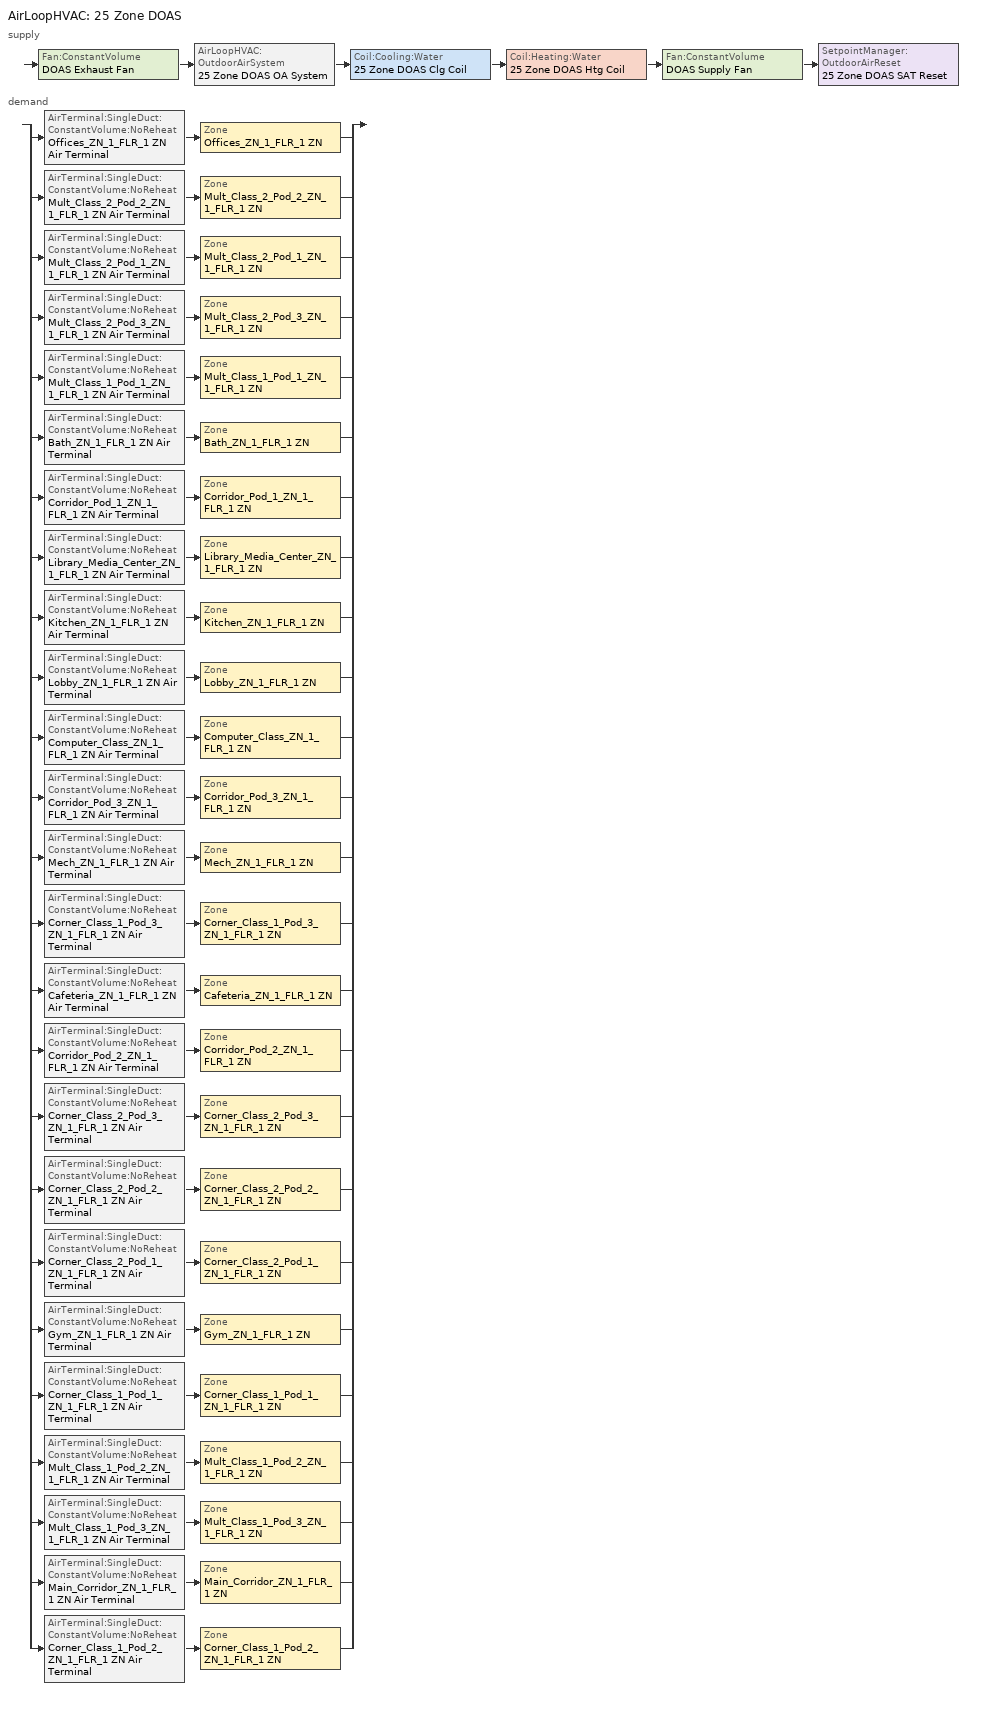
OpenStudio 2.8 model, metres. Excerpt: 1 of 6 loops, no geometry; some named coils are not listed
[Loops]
AirLoopHVAC '25 Zone DOAS'
 supply: Fan:ConstantVolume 'DOAS Exhaust Fan' > AirLoopHVAC:OutdoorAirSystem '25 Zone DOAS OA System' > Coil:Cooling:Water '25 Zone DOAS Clg Coil' > Coil:Heating:Water '25 Zone DOAS Htg Coil' > Fan:ConstantVolume 'DOAS Supply Fan' > SetpointManager:OutdoorAirReset '25 Zone DOAS SAT Reset'
 demand: split
  | AirTerminal:SingleDuct:ConstantVolume:NoReheat 'Offices_ZN_1_FLR_1 ZN Air Terminal' > Zone 'Offices_ZN_1_FLR_1 ZN'
  | AirTerminal:SingleDuct:ConstantVolume:NoReheat 'Mult_Class_2_Pod_2_ZN_1_FLR_1 ZN Air Terminal' > Zone 'Mult_Class_2_Pod_2_ZN_1_FLR_1 ZN'
  | AirTerminal:SingleDuct:ConstantVolume:NoReheat 'Mult_Class_2_Pod_1_ZN_1_FLR_1 ZN Air Terminal' > Zone 'Mult_Class_2_Pod_1_ZN_1_FLR_1 ZN'
  | AirTerminal:SingleDuct:ConstantVolume:NoReheat 'Mult_Class_2_Pod_3_ZN_1_FLR_1 ZN Air Terminal' > Zone 'Mult_Class_2_Pod_3_ZN_1_FLR_1 ZN'
  | AirTerminal:SingleDuct:ConstantVolume:NoReheat 'Mult_Class_1_Pod_1_ZN_1_FLR_1 ZN Air Terminal' > Zone 'Mult_Class_1_Pod_1_ZN_1_FLR_1 ZN'
  | AirTerminal:SingleDuct:ConstantVolume:NoReheat 'Bath_ZN_1_FLR_1 ZN Air Terminal' > Zone 'Bath_ZN_1_FLR_1 ZN'
  | AirTerminal:SingleDuct:ConstantVolume:NoReheat 'Corridor_Pod_1_ZN_1_FLR_1 ZN Air Terminal' > Zone 'Corridor_Pod_1_ZN_1_FLR_1 ZN'
  | AirTerminal:SingleDuct:ConstantVolume:NoReheat 'Library_Media_Center_ZN_1_FLR_1 ZN Air Terminal' > Zone 'Library_Media_Center_ZN_1_FLR_1 ZN'
  | AirTerminal:SingleDuct:ConstantVolume:NoReheat 'Kitchen_ZN_1_FLR_1 ZN Air Terminal' > Zone 'Kitchen_ZN_1_FLR_1 ZN'
  | AirTerminal:SingleDuct:ConstantVolume:NoReheat 'Lobby_ZN_1_FLR_1 ZN Air Terminal' > Zone 'Lobby_ZN_1_FLR_1 ZN'
  | AirTerminal:SingleDuct:ConstantVolume:NoReheat 'Computer_Class_ZN_1_FLR_1 ZN Air Terminal' > Zone 'Computer_Class_ZN_1_FLR_1 ZN'
  | AirTerminal:SingleDuct:ConstantVolume:NoReheat 'Corridor_Pod_3_ZN_1_FLR_1 ZN Air Terminal' > Zone 'Corridor_Pod_3_ZN_1_FLR_1 ZN'
  | AirTerminal:SingleDuct:ConstantVolume:NoReheat 'Mech_ZN_1_FLR_1 ZN Air Terminal' > Zone 'Mech_ZN_1_FLR_1 ZN'
  | AirTerminal:SingleDuct:ConstantVolume:NoReheat 'Corner_Class_1_Pod_3_ZN_1_FLR_1 ZN Air Terminal' > Zone 'Corner_Class_1_Pod_3_ZN_1_FLR_1 ZN'
  | AirTerminal:SingleDuct:ConstantVolume:NoReheat 'Cafeteria_ZN_1_FLR_1 ZN Air Terminal' > Zone 'Cafeteria_ZN_1_FLR_1 ZN'
  | AirTerminal:SingleDuct:ConstantVolume:NoReheat 'Corridor_Pod_2_ZN_1_FLR_1 ZN Air Terminal' > Zone 'Corridor_Pod_2_ZN_1_FLR_1 ZN'
  | AirTerminal:SingleDuct:ConstantVolume:NoReheat 'Corner_Class_2_Pod_3_ZN_1_FLR_1 ZN Air Terminal' > Zone 'Corner_Class_2_Pod_3_ZN_1_FLR_1 ZN'
  | AirTerminal:SingleDuct:ConstantVolume:NoReheat 'Corner_Class_2_Pod_2_ZN_1_FLR_1 ZN Air Terminal' > Zone 'Corner_Class_2_Pod_2_ZN_1_FLR_1 ZN'
  | AirTerminal:SingleDuct:ConstantVolume:NoReheat 'Corner_Class_2_Pod_1_ZN_1_FLR_1 ZN Air Terminal' > Zone 'Corner_Class_2_Pod_1_ZN_1_FLR_1 ZN'
  | AirTerminal:SingleDuct:ConstantVolume:NoReheat 'Gym_ZN_1_FLR_1 ZN Air Terminal' > Zone 'Gym_ZN_1_FLR_1 ZN'
  | AirTerminal:SingleDuct:ConstantVolume:NoReheat 'Corner_Class_1_Pod_1_ZN_1_FLR_1 ZN Air Terminal' > Zone 'Corner_Class_1_Pod_1_ZN_1_FLR_1 ZN'
  | AirTerminal:SingleDuct:ConstantVolume:NoReheat 'Mult_Class_1_Pod_2_ZN_1_FLR_1 ZN Air Terminal' > Zone 'Mult_Class_1_Pod_2_ZN_1_FLR_1 ZN'
  | AirTerminal:SingleDuct:ConstantVolume:NoReheat 'Mult_Class_1_Pod_3_ZN_1_FLR_1 ZN Air Terminal' > Zone 'Mult_Class_1_Pod_3_ZN_1_FLR_1 ZN'
  | AirTerminal:SingleDuct:ConstantVolume:NoReheat 'Main_Corridor_ZN_1_FLR_1 ZN Air Terminal' > Zone 'Main_Corridor_ZN_1_FLR_1 ZN'
  | AirTerminal:SingleDuct:ConstantVolume:NoReheat 'Corner_Class_1_Pod_2_ZN_1_FLR_1 ZN Air Terminal' > Zone 'Corner_Class_1_Pod_2_ZN_1_FLR_1 ZN'
[Sizing:Zone] Zone Cooling Design Supply Air Temperature Input Method=SupplyAirTemperature; Zone Cooling Design Supply Air Temperature {C}=12.7778; Zone Cooling Design Supply Air Temperature Difference {deltaC}=11.11; Zone Heating Design Supply Air Temperature Input Method=SupplyAirTemperature; Zone Heating Design Supply Air Temperature {C}=40; Zone Heating Design Supply Air Temperature Difference {deltaC}=11.11; Zone Cooling Design Supply Air Humidity Ratio {kg-H2O/kg-air}=0.0085; Zone Heating Design Supply Air Humidity Ratio {kg-H2O/kg-air}=0.008; Cooling Design Air Flow Method=DesignDay; Heating Design Air Flow Method=DesignDay; Account for Dedicated Outdoor Air System=Yes; Dedicated Outdoor Air System Control Strategy=NeutralSupplyAir; Dedicated Outdoor Air Low Setpoint Temperature for Design {C}=15.5556; Dedicated Outdoor Air High Setpoint Temperature for Design {C}=21.1111
Bath_ZN_1_FLR_1 ZN; Cafeteria_ZN_1_FLR_1 ZN; Computer_Class_ZN_1_FLR_1 ZN; Corner_Class_1_Pod_1_ZN_1_FLR_1 ZN; Corner_Class_1_Pod_2_ZN_1_FLR_1 ZN; Corner_Class_1_Pod_3_ZN_1_FLR_1 ZN; Corner_Class_2_Pod_1_ZN_1_FLR_1 ZN; Corner_Class_2_Pod_2_ZN_1_FLR_1 ZN; Corner_Class_2_Pod_3_ZN_1_FLR_1 ZN; Corridor_Pod_1_ZN_1_FLR_1 ZN; Corridor_Pod_2_ZN_1_FLR_1 ZN; Corridor_Pod_3_ZN_1_FLR_1 ZN; Gym_ZN_1_FLR_1 ZN; Kitchen_ZN_1_FLR_1 ZN; Library_Media_Center_ZN_1_FLR_1 ZN; Lobby_ZN_1_FLR_1 ZN; Main_Corridor_ZN_1_FLR_1 ZN; Mech_ZN_1_FLR_1 ZN; Mult_Class_1_Pod_1_ZN_1_FLR_1 ZN; Mult_Class_1_Pod_2_ZN_1_FLR_1 ZN; Mult_Class_1_Pod_3_ZN_1_FLR_1 ZN; Mult_Class_2_Pod_1_ZN_1_FLR_1 ZN; Mult_Class_2_Pod_2_ZN_1_FLR_1 ZN; Mult_Class_2_Pod_3_ZN_1_FLR_1 ZN; Offices_ZN_1_FLR_1 ZN
[Zone equipment]
Bath_ZN_1_FLR_1 ZN: Bath_ZN_1_FLR_1 ZN Exhaust Fan, Bath_ZN_1_FLR_1 ZN Air Terminal, Bath_ZN_1_FLR_1 ZN FCU
Cafeteria_ZN_1_FLR_1 ZN: Cafeteria_ZN_1_FLR_1 ZN Air Terminal, Cafeteria_ZN_1_FLR_1 ZN FCU
Computer_Class_ZN_1_FLR_1 ZN: Computer_Class_ZN_1_FLR_1 ZN Air Terminal, Computer_Class_ZN_1_FLR_1 ZN FCU
Corner_Class_1_Pod_1_ZN_1_FLR_1 ZN: Corner_Class_1_Pod_1_ZN_1_FLR_1 ZN Air Terminal, Corner_Class_1_Pod_1_ZN_1_FLR_1 ZN FCU
Corner_Class_1_Pod_2_ZN_1_FLR_1 ZN: Corner_Class_1_Pod_2_ZN_1_FLR_1 ZN Air Terminal, Corner_Class_1_Pod_2_ZN_1_FLR_1 ZN FCU
Corner_Class_1_Pod_3_ZN_1_FLR_1 ZN: Corner_Class_1_Pod_3_ZN_1_FLR_1 ZN Air Terminal, Corner_Class_1_Pod_3_ZN_1_FLR_1 ZN FCU
Corner_Class_2_Pod_1_ZN_1_FLR_1 ZN: Corner_Class_2_Pod_1_ZN_1_FLR_1 ZN Air Terminal, Corner_Class_2_Pod_1_ZN_1_FLR_1 ZN FCU
Corner_Class_2_Pod_2_ZN_1_FLR_1 ZN: Corner_Class_2_Pod_2_ZN_1_FLR_1 ZN Air Terminal, Corner_Class_2_Pod_2_ZN_1_FLR_1 ZN FCU
Corner_Class_2_Pod_3_ZN_1_FLR_1 ZN: Corner_Class_2_Pod_3_ZN_1_FLR_1 ZN Air Terminal, Corner_Class_2_Pod_3_ZN_1_FLR_1 ZN FCU
Corridor_Pod_1_ZN_1_FLR_1 ZN: Corridor_Pod_1_ZN_1_FLR_1 ZN Air Terminal, Corridor_Pod_1_ZN_1_FLR_1 ZN FCU
Corridor_Pod_2_ZN_1_FLR_1 ZN: Corridor_Pod_2_ZN_1_FLR_1 ZN Air Terminal, Corridor_Pod_2_ZN_1_FLR_1 ZN FCU
Corridor_Pod_3_ZN_1_FLR_1 ZN: Corridor_Pod_3_ZN_1_FLR_1 ZN Air Terminal, Corridor_Pod_3_ZN_1_FLR_1 ZN FCU
Gym_ZN_1_FLR_1 ZN: Gym_ZN_1_FLR_1 ZN Air Terminal, Gym_ZN_1_FLR_1 ZN FCU
Kitchen_ZN_1_FLR_1 ZN: Kitchen_ZN_1_FLR_1 ZN Exhaust Fan, Kitchen_ZN_1_FLR_1 ZN Air Terminal, Kitchen_ZN_1_FLR_1 ZN FCU
Library_Media_Center_ZN_1_FLR_1 ZN: Library_Media_Center_ZN_1_FLR_1 ZN Air Terminal, Library_Media_Center_ZN_1_FLR_1 ZN FCU
Lobby_ZN_1_FLR_1 ZN: Lobby_ZN_1_FLR_1 ZN Air Terminal, Lobby_ZN_1_FLR_1 ZN FCU
Main_Corridor_ZN_1_FLR_1 ZN: Main_Corridor_ZN_1_FLR_1 ZN Air Terminal, Main_Corridor_ZN_1_FLR_1 ZN FCU
Mech_ZN_1_FLR_1 ZN: Mech_ZN_1_FLR_1 ZN Air Terminal, Mech_ZN_1_FLR_1 ZN FCU
Mult_Class_1_Pod_1_ZN_1_FLR_1 ZN: Mult_Class_1_Pod_1_ZN_1_FLR_1 ZN Air Terminal, Mult_Class_1_Pod_1_ZN_1_FLR_1 ZN FCU
Mult_Class_1_Pod_2_ZN_1_FLR_1 ZN: Mult_Class_1_Pod_2_ZN_1_FLR_1 ZN Air Terminal, Mult_Class_1_Pod_2_ZN_1_FLR_1 ZN FCU
Mult_Class_1_Pod_3_ZN_1_FLR_1 ZN: Mult_Class_1_Pod_3_ZN_1_FLR_1 ZN Air Terminal, Mult_Class_1_Pod_3_ZN_1_FLR_1 ZN FCU
Mult_Class_2_Pod_1_ZN_1_FLR_1 ZN: Mult_Class_2_Pod_1_ZN_1_FLR_1 ZN Air Terminal, Mult_Class_2_Pod_1_ZN_1_FLR_1 ZN FCU
Mult_Class_2_Pod_2_ZN_1_FLR_1 ZN: Mult_Class_2_Pod_2_ZN_1_FLR_1 ZN Air Terminal, Mult_Class_2_Pod_2_ZN_1_FLR_1 ZN FCU
Mult_Class_2_Pod_3_ZN_1_FLR_1 ZN: Mult_Class_2_Pod_3_ZN_1_FLR_1 ZN Air Terminal, Mult_Class_2_Pod_3_ZN_1_FLR_1 ZN FCU
Offices_ZN_1_FLR_1 ZN: Offices_ZN_1_FLR_1 ZN Air Terminal, Offices_ZN_1_FLR_1 ZN FCU
[Fan:ZoneExhaust] Fan Total Efficiency=0.385; Pressure Rise {Pa}=124.544; System Availability Manager Coupling Mode=Decoupled
Name | Availability Schedule | Maximum Flow Rate {m3/s} | Flow Fraction Schedule | Balanced Exhaust Fraction Schedule
Kitchen_ZN_1_FLR_1 ZN Exhaust Fan | SchoolPrimary Kitchen_Exhaust_SCH | 2.12376 | SchoolSecondary Kitchen_Exhaust_SCH_DCV | SchoolSecondary Kitchen Exhaust Fan Balanced Exhaust Fraction Schedule
Bath_ZN_1_FLR_1 ZN Exhaust Fan | SchoolPrimary Hours_of_operation | 0.283168
[Refrigeration:Case] Availability Schedule=Always On Discrete; Zone=Kitchen_ZN_1_FLR_1 ZN; Rated Ambient Temperature {C}=23.8889; Rated Ambient Relative Humidity {percent}=55; Rated Total Cooling Capacity per Unit Length {W/m}=734; Case Length {m}=3.66; Latent Case Credit Curve Type=CaseTemperatureMethod; Standard Case Lighting Power per Unit Length {W/m}=33; Case Lighting Schedule=SchoolSecondary BLDG_LIGHT_SCH; Fraction of Lighting Energy to Case=1; Anti-Sweat Heater Control Type=None; Humidity at Zero Anti-Sweat Heater Energy {percent}=0; Case Height {m}=0; Defrost Energy Correction Curve Type=None; Refrigerated Case Restocking Schedule=SchoolSecondary Kitchen_ZN_1_FLR_1_Case:1_WALKINFREEZER_WalkInStockingSched
Name | Rated Latent Heat Ratio | Rated Runtime Fraction | Case Operating Temperature {C} | Latent Case Credit Curve | Standard Case Fan Power per Unit Length {W/m} | Operating Case Fan Power per Unit Length {W/m} | Fraction of Anti-Sweat Heater Energy to Case | Case Defrost Power per Unit Length {W/m} | Case Defrost Type | Case Defrost Schedule | Case Defrost Drip-Down Schedule | Under Case HVAC Return Air Fraction | Case Credit Fraction Schedule
Kitchen_ZN_1_FLR_1 ZN Walkin Freezer | 0.1 | 0.4 | -23 | Single Shelf Horizontal Latent Energy Multiplier_After2004 | 68.3 | 68.3 | 0 | 410 | Electric | Refrigeration Defrost Schedule | Refrigeration Defrost DripDown Schedule | 0 | Refrigeration Case Credit Schedule
Kitchen_ZN_1_FLR_1 ZN Display Case | 0.08 | 0.85 | 2 | Multi Shelf Vertical Latent Energy Multiplier | 55 | 55 | 0.2 | 0 | OffCycle | Refrigeration Defrost Schedule 1 |  | 0.05
[Refrigeration:Condenser:AirCooled] Rated Subcooling Temperature Difference {deltaC}=0; Condenser Fan Speed Control Type=VariableSpeed; Rated Fan Power {W}=750; Minimum Fan Air Flow Ratio=0.25
Name | Rated Effective Total Heat Rejection Rate Curve
Refrigeration Condenser Air Cooled 1 | Refrigeration Condenser Air Cooled HR Curve
Refrigeration Condenser Air Cooled 2 | Refrigeration Condenser Air Cooled HR Curve 1
[Refrigeration:System] Minimum Condensing Temperature {C}=21; Refrigeration System Working Fluid Type=R404a; Suction Temperature Control Type=ConstantSuctionTemperature; Suction Piping Zone=Kitchen_ZN_1_FLR_1 ZN
Name | Refrigeration Condenser
Refrigeration System 1 | Refrigeration Condenser Air Cooled 1
Refrigeration System 2 | Refrigeration Condenser Air Cooled 2
[AirLoopHVAC]
25 Zone DOAS: Availability Schedule=25 Zone DOAS Occ Sch; Design Supply Air Flow Rate {m3/s}=AutoSize
[Sizing:System]
25 Zone DOAS: Type of Load to Size On=VentilationRequirement; Design Outdoor Air Flow Rate {m3/s}=Autosize; Central Heating Maximum System Air Flow Ratio=1; Preheat Design Temperature {C}=7; Preheat Design Humidity Ratio {kg-H2O/kg-Air}=0.008; Precool Design Temperature {C}=12.8; Precool Design Humidity Ratio {kg-H2O/kg-Air}=0.008; Central Cooling Design Supply Air Temperature {C}=15.5556; Central Heating Design Supply Air Temperature {C}=21.1111; Sizing Option=Coincident; 100% Outdoor Air in Cooling=Yes; 100% Outdoor Air in Heating=Yes; Central Cooling Design Supply Air Humidity Ratio {kg-H2O/kg-Air}=0.0085; Central Heating Design Supply Air Humidity Ratio {kg-H2O/kg-Air}=0.008; Cooling Design Air Flow Method=DesignDay; Cooling Design Air Flow Rate {m3/s}=0; Heating Design Air Flow Method=DesignDay; Heating Design Air Flow Rate {m3/s}=0; System Outdoor Air Method=ZoneSum; Zone Maximum Outdoor Air Fraction=1; Cooling Supply Air Flow Rate Per Floor Area {m3/s-m2}=0.00996765; Cooling Fraction of Autosized Cooling Supply Air Flow Rate=1; Cooling Supply Air Flow Rate Per Unit Cooling Capacity {m3/s-W}=3.94755e-05; Heating Supply Air Flow Rate Per Floor Area {m3/s-m2}=0.00996765; Heating Fraction of Autosized Heating Supply Air Flow Rate=1; Heating Fraction of Autosized Cooling Supply Air Flow Rate=1; Heating Supply Air Flow Rate Per Unit Heating Capacity {m3/s-W}=3.15882e-05; Cooling Design Capacity Method=CoolingDesignCapacity; Cooling Design Capacity {W}=autosize; Cooling Design Capacity Per Floor Area {W/m2}=234.7; Fraction of Autosized Cooling Design Capacity=1; Heating Design Capacity Method=HeatingDesignCapacity; Heating Design Capacity {W}=autosize; Heating Design Capacity Per Floor Area {W/m2}=157; Fraction of Autosized Heating Design Capacity=1; Central Cooling Capacity Control Method=OnOff
[Fan:ConstantVolume] Availability Schedule=Always On Discrete; Maximum Flow Rate {m3/s}=AutoSize; Motor In Airstream Fraction=1
Name | Fan Total Efficiency | Pressure Rise {Pa} | Motor Efficiency
DOAS Supply Fan | 0.6045 | 747.267 | 0.93
DOAS Exhaust Fan | 0.6006 | 498.178 | 0.924
[Controller:OutdoorAir]
25 Zone DOAS Outdoor Air Controller: Minimum Outdoor Air Flow Rate {m3/s}=autosize; Maximum Outdoor Air Flow Rate {m3/s}=Autosize; Economizer Control Type=NoEconomizer; Economizer Control Action Type=ModulateFlow; Lockout Type=NoLockout; Minimum Limit Type=FixedMinimum; Minimum Outdoor Air Schedule=25 Zone DOAS Occ Sch; Minimum Fraction of Outdoor Air Schedule=Always On Discrete; Controller Mechanical Ventilation=25 Zone DOAS Mechanical Ventilation Controller; High Humidity Control=No; Heat Recovery Bypass Control Type=BypassWhenWithinEconomizerLimits
[Controller:MechanicalVentilation]
25 Zone DOAS Mechanical Ventilation Controller: Availability Schedule=Always On Discrete; System Outdoor Air Method=ZoneSum
[AirLoopHVAC:OutdoorAirSystem]
25 Zone DOAS OA System: Controller=25 Zone DOAS Outdoor Air Controller
[SetpointManager:OutdoorAirReset]
25 Zone DOAS SAT Reset: Control Variable=Temperature; Setpoint at Outdoor Low Temperature {C}=21.1111; Outdoor Low Temperature {C}=15.5556; Setpoint at Outdoor High Temperature {C}=15.5556; Outdoor High Temperature {C}=21.1111; Setpoint Node or NodeList=25 Zone DOAS Supply Outlet Node
[AirTerminal:SingleDuct:ConstantVolume:NoReheat] Availability Schedule=Always On Discrete; Maximum Air Flow Rate {m3/s}=AutoSize
Offices_ZN_1_FLR_1 ZN Air Terminal; Mult_Class_2_Pod_2_ZN_1_FLR_1 ZN Air Terminal; Mult_Class_2_Pod_1_ZN_1_FLR_1 ZN Air Terminal; Mult_Class_2_Pod_3_ZN_1_FLR_1 ZN Air Terminal; Mult_Class_1_Pod_1_ZN_1_FLR_1 ZN Air Terminal; Bath_ZN_1_FLR_1 ZN Air Terminal; Corridor_Pod_1_ZN_1_FLR_1 ZN Air Terminal; Library_Media_Center_ZN_1_FLR_1 ZN Air Terminal; Kitchen_ZN_1_FLR_1 ZN Air Terminal; Lobby_ZN_1_FLR_1 ZN Air Terminal; Computer_Class_ZN_1_FLR_1 ZN Air Terminal; Corridor_Pod_3_ZN_1_FLR_1 ZN Air Terminal; Mech_ZN_1_FLR_1 ZN Air Terminal; Corner_Class_1_Pod_3_ZN_1_FLR_1 ZN Air Terminal; Cafeteria_ZN_1_FLR_1 ZN Air Terminal; Corridor_Pod_2_ZN_1_FLR_1 ZN Air Terminal; Corner_Class_2_Pod_3_ZN_1_FLR_1 ZN Air Terminal; Corner_Class_2_Pod_2_ZN_1_FLR_1 ZN Air Terminal; Corner_Class_2_Pod_1_ZN_1_FLR_1 ZN Air Terminal; Gym_ZN_1_FLR_1 ZN Air Terminal; Corner_Class_1_Pod_1_ZN_1_FLR_1 ZN Air Terminal; Mult_Class_1_Pod_2_ZN_1_FLR_1 ZN Air Terminal; Mult_Class_1_Pod_3_ZN_1_FLR_1 ZN Air Terminal; Main_Corridor_ZN_1_FLR_1 ZN Air Terminal; Corner_Class_1_Pod_2_ZN_1_FLR_1 ZN Air Terminal
[Schedule:Ruleset]
Name | Default Day Schedule | Summer Design Day Schedule | Winter Design Day Schedule
SchoolPrimary Kitchen_Exhaust_SCH | SchoolPrimary Kitchen_Exhaust_SCH Default | SchoolPrimary Kitchen_Exhaust_SCH Summer Design Day | SchoolPrimary Kitchen_Exhaust_SCH Winter Design Day
SchoolSecondary Kitchen_Exhaust_SCH_DCV | SchoolSecondary Kitchen_Exhaust_SCH_DCV Default | SchoolSecondary Kitchen_Exhaust_SCH_DCV Summer Design Day | SchoolSecondary Kitchen_Exhaust_SCH_DCV Winter Design Day
SchoolSecondary Kitchen Exhaust Fan Balanced Exhaust Fraction Schedule | SchoolSecondary Kitchen Exhaust Fan Balanced Exhaust Fraction Schedule Default | SchoolSecondary Kitchen Exhaust Fan Balanced Exhaust Fraction Schedule Summer Design Day | SchoolSecondary Kitchen Exhaust Fan Balanced Exhaust Fraction Schedule Winter Design Day
SchoolPrimary Hours_of_operation | SchoolPrimary Hours_of_operation Default | SchoolPrimary Hours_of_operation Summer Design Day | SchoolPrimary Hours_of_operation Winter Design Day
Refrigeration Defrost Schedule | Refrigeration Defrost Schedule Default
Refrigeration Defrost DripDown Schedule | Refrigeration Defrost DripDown Schedule Default
Refrigeration Case Credit Schedule | Refrigeration Case Credit Schedule Default
SchoolSecondary BLDG_LIGHT_SCH | SchoolSecondary BLDG_LIGHT_SCH Default | SchoolSecondary BLDG_LIGHT_SCH Summer Design Day | SchoolSecondary BLDG_LIGHT_SCH Winter Design Day
SchoolSecondary Kitchen_ZN_1_FLR_1_Case:1_WALKINFREEZER_WalkInStockingSched | SchoolSecondary Kitchen_ZN_1_FLR_1_Case:1_WALKINFREEZER_WalkInStockingSched Default | SchoolSecondary Kitchen_ZN_1_FLR_1_Case:1_WALKINFREEZER_WalkInStockingSched Summer Design Day | SchoolSecondary Kitchen_ZN_1_FLR_1_Case:1_WALKINFREEZER_WalkInStockingSched Winter Design Day
Refrigeration Defrost Schedule 1 | Refrigeration Defrost Schedule Default 1
25 Zone DOAS Occ Sch | 25 Zone DOAS Occ Sch Default | 25 Zone DOAS Occ Sch Summer Design Day | 25 Zone DOAS Occ Sch Winter Design Day
[Schedule:Day]
SchoolPrimary Kitchen_Exhaust_SCH Default; SchoolPrimary Kitchen_Exhaust_SCH Wknd Day; SchoolPrimary Kitchen_Exhaust_SCH Wknd Day 1; SchoolSecondary Kitchen Exhaust Fan Balanced Exhaust Fraction Schedule Default; SchoolSecondary Kitchen Exhaust Fan Balanced Exhaust Fraction Schedule Wknd Day; SchoolSecondary Kitchen Exhaust Fan Balanced Exhaust Fraction Schedule Wknd Day 1; SchoolPrimary Hours_of_operation Default; SchoolSecondary BLDG_LIGHT_SCH Winter Design Day; 25 Zone DOAS Occ Sch Saturday; 25 Zone DOAS Occ Sch Sunday: 24, 0, 0
SchoolPrimary Kitchen_Exhaust_SCH Wkdy Day: 8, 0, 0, 17, 0, 1, 24, 0, 0
SchoolPrimary Kitchen_Exhaust_SCH Winter Design Day; SchoolPrimary Kitchen_Exhaust_SCH Summer Design Day; SchoolPrimary Kitchen_Exhaust_SCH Wkdy Day 1; SchoolPrimary Kitchen_Exhaust_SCH Wkdy Day 2; 25 Zone DOAS Occ Sch Monday; 25 Zone DOAS Occ Sch Monday 4; 25 Zone DOAS Occ Sch Tuesday; 25 Zone DOAS Occ Sch Tuesday 4; 25 Zone DOAS Occ Sch Wednesday; 25 Zone DOAS Occ Sch Wednesday 4; 25 Zone DOAS Occ Sch Thursday; 25 Zone DOAS Occ Sch Thursday 4; 25 Zone DOAS Occ Sch Friday; 25 Zone DOAS Occ Sch Friday 4: 8, 0, 0, 21, 0, 1, 24, 0, 0
SchoolSecondary Kitchen_Exhaust_SCH_DCV Default; SchoolSecondary Kitchen_Exhaust_SCH_DCV Winter Design Day; SchoolSecondary Kitchen_Exhaust_SCH_DCV Summer Design Day; SchoolSecondary BLDG_LIGHT_SCH Summer Design Day; 25 Zone DOAS Occ Sch Default; 25 Zone DOAS Occ Sch Winter Design Day; 25 Zone DOAS Occ Sch Summer Design Day: 24, 0, 1
SchoolSecondary Kitchen Exhaust Fan Balanced Exhaust Fraction Schedule Wkdy Day: 8, 0, 0, 17, 0, 0.746296, 24, 0, 0
SchoolSecondary Kitchen Exhaust Fan Balanced Exhaust Fraction Schedule Winter Design Day; SchoolSecondary Kitchen Exhaust Fan Balanced Exhaust Fraction Schedule Summer Design Day; SchoolSecondary Kitchen Exhaust Fan Balanced Exhaust Fraction Schedule Wkdy Day 1; SchoolSecondary Kitchen Exhaust Fan Balanced Exhaust Fraction Schedule Wkdy Day 2: 8, 0, 0, 21, 0, 0.746296, 24, 0, 0
SchoolPrimary Hours_of_operation Winter Design Day; SchoolPrimary Hours_of_operation Summer Design Day; SchoolPrimary Hours_of_operation WntrDsn|SmrDsn|Wkdy Day: 7, 0, 0, 21, 0, 1, 24, 0, 0
Refrigeration Defrost Schedule Default: 11, 0, 0, 11, 20, 1, 23, 0, 0, 23, 20, 1, 24, 0, 0
Refrigeration Defrost DripDown Schedule Default: 11, 0, 0, 11, 30, 1, 23, 0, 0, 23, 30, 1, 24, 0, 0
Refrigeration Case Credit Schedule Default: 7, 0, 0.2, 21, 0, 0.4, 24, 0, 0.2
SchoolSecondary BLDG_LIGHT_SCH Default; SchoolSecondary BLDG_LIGHT_SCH Wknd Day; SchoolSecondary BLDG_LIGHT_SCH Wknd Day 1: 24, 0, 0.1773
SchoolSecondary BLDG_LIGHT_SCH Wkdy Day; SchoolSecondary BLDG_LIGHT_SCH Wkdy Day 2: 7, 0, 0.1773, 21, 0, 0.9, 24, 0, 0.1773
SchoolSecondary BLDG_LIGHT_SCH Wkdy Day 1: 8, 0, 0.1773, 20, 0, 0.5, 24, 0, 0.1773
SchoolSecondary Kitchen_ZN_1_FLR_1_Case:1_WALKINFREEZER_WalkInStockingSched Default: 4, 0, 0, 5, 0, 725, 6, 0, 417, 7, 0, 290, 24, 0, 0
SchoolSecondary Kitchen_ZN_1_FLR_1_Case:1_WALKINFREEZER_WalkInStockingSched Winter Design Day; SchoolSecondary Kitchen_ZN_1_FLR_1_Case:1_WALKINFREEZER_WalkInStockingSched Summer Design Day; SchoolSecondary Kitchen_ZN_1_FLR_1_Case:1_WALKINFREEZER_WalkInStockingSched WntrDsn|SmrDsn|Wknd|Mon|Wed|Thu Day: 4, 0, 0, 5, 0, 125, 6, 0, 117, 7, 0, 90, 19, 0, 0, 20, 0, 125, 21, 0, 117, 22, 0, 90, 24, 0, 0
Refrigeration Defrost Schedule Default 1: 23, 20, 0, 24, 0, 0
25 Zone DOAS Occ Sch Monday 1; 25 Zone DOAS Occ Sch Monday 3; 25 Zone DOAS Occ Sch Tuesday 1; 25 Zone DOAS Occ Sch Tuesday 3; 25 Zone DOAS Occ Sch Wednesday 1; 25 Zone DOAS Occ Sch Wednesday 3; 25 Zone DOAS Occ Sch Thursday 1; 25 Zone DOAS Occ Sch Thursday 3; 25 Zone DOAS Occ Sch Friday 1; 25 Zone DOAS Occ Sch Friday 3: 9, 0, 0, 21, 0, 1, 24, 0, 0
25 Zone DOAS Occ Sch Monday 2; 25 Zone DOAS Occ Sch Tuesday 2; 25 Zone DOAS Occ Sch Wednesday 2; 25 Zone DOAS Occ Sch Thursday 2; 25 Zone DOAS Occ Sch Friday 2: 9, 0, 0, 19, 0, 1, 24, 0, 0
[Schedule:Rule] Date Specification Type=DateRange
Name | Schedule Ruleset | Rule Order | Day Schedule | Apply Monday | Apply Tuesday | Apply Wednesday | Apply Thursday | Apply Friday | Start Month | Start Day | End Month | End Day | Apply Sunday | Apply Saturday
Schedule Rule 73 | SchoolPrimary Kitchen_Exhaust_SCH | 4 | SchoolPrimary Kitchen_Exhaust_SCH Wkdy Day | Yes | Yes | Yes | Yes | Yes | 1 | 1 | 6 | 30
Schedule Rule 74 | SchoolPrimary Kitchen_Exhaust_SCH | 3 | SchoolPrimary Kitchen_Exhaust_SCH Wknd Day |  |  |  |  |  | 1 | 1 | 6 | 30 | Yes | Yes
Schedule Rule 75 | SchoolPrimary Kitchen_Exhaust_SCH | 2 | SchoolPrimary Kitchen_Exhaust_SCH Wkdy Day 1 | Yes | Yes | Yes | Yes | Yes | 7 | 1 | 9 | 1
Schedule Rule 76 | SchoolPrimary Kitchen_Exhaust_SCH | 1 | SchoolPrimary Kitchen_Exhaust_SCH Wknd Day 1 |  |  |  |  |  | 7 | 1 | 9 | 1 | Yes | Yes
Schedule Rule 77 | SchoolPrimary Kitchen_Exhaust_SCH | 0 | SchoolPrimary Kitchen_Exhaust_SCH Wkdy Day 2 | Yes | Yes | Yes | Yes | Yes | 9 | 1 | 12 | 31
Schedule Rule 78 | SchoolSecondary Kitchen Exhaust Fan Balanced Exhaust Fraction Schedule | 4 | SchoolSecondary Kitchen Exhaust Fan Balanced Exhaust Fraction Schedule Wkdy Day | Yes | Yes | Yes | Yes | Yes | 1 | 1 | 6 | 30
Schedule Rule 79 | SchoolSecondary Kitchen Exhaust Fan Balanced Exhaust Fraction Schedule | 3 | SchoolSecondary Kitchen Exhaust Fan Balanced Exhaust Fraction Schedule Wknd Day |  |  |  |  |  | 1 | 1 | 6 | 30 | Yes | Yes
Schedule Rule 80 | SchoolSecondary Kitchen Exhaust Fan Balanced Exhaust Fraction Schedule | 2 | SchoolSecondary Kitchen Exhaust Fan Balanced Exhaust Fraction Schedule Wkdy Day 1 | Yes | Yes | Yes | Yes | Yes | 7 | 1 | 9 | 1
Schedule Rule 81 | SchoolSecondary Kitchen Exhaust Fan Balanced Exhaust Fraction Schedule | 1 | SchoolSecondary Kitchen Exhaust Fan Balanced Exhaust Fraction Schedule Wknd Day 1 |  |  |  |  |  | 7 | 1 | 9 | 1 | Yes | Yes
Schedule Rule 82 | SchoolSecondary Kitchen Exhaust Fan Balanced Exhaust Fraction Schedule | 0 | SchoolSecondary Kitchen Exhaust Fan Balanced Exhaust Fraction Schedule Wkdy Day 2 | Yes | Yes | Yes | Yes | Yes | 9 | 1 | 12 | 31
Schedule Rule 83 | SchoolPrimary Hours_of_operation | 0 | SchoolPrimary Hours_of_operation WntrDsn|SmrDsn|Wkdy Day | Yes | Yes | Yes | Yes | Yes | 1 | 1 | 12 | 31
Schedule Rule 84 | SchoolSecondary BLDG_LIGHT_SCH | 4 | SchoolSecondary BLDG_LIGHT_SCH Wkdy Day | Yes | Yes | Yes | Yes | Yes | 1 | 1 | 6 | 30
Schedule Rule 85 | SchoolSecondary BLDG_LIGHT_SCH | 3 | SchoolSecondary BLDG_LIGHT_SCH Wknd Day |  |  |  |  |  | 1 | 1 | 6 | 30 | Yes | Yes
Schedule Rule 86 | SchoolSecondary BLDG_LIGHT_SCH | 2 | SchoolSecondary BLDG_LIGHT_SCH Wkdy Day 1 | Yes | Yes | Yes | Yes | Yes | 7 | 1 | 9 | 1
Schedule Rule 87 | SchoolSecondary BLDG_LIGHT_SCH | 1 | SchoolSecondary BLDG_LIGHT_SCH Wknd Day 1 |  |  |  |  |  | 7 | 1 | 9 | 1 | Yes | Yes
Schedule Rule 88 | SchoolSecondary BLDG_LIGHT_SCH | 0 | SchoolSecondary BLDG_LIGHT_SCH Wkdy Day 2 | Yes | Yes | Yes | Yes | Yes | 9 | 1 | 12 | 31
Schedule Rule 89 | SchoolSecondary Kitchen_ZN_1_FLR_1_Case:1_WALKINFREEZER_WalkInStockingSched | 0 | SchoolSecondary Kitchen_ZN_1_FLR_1_Case:1_WALKINFREEZER_WalkInStockingSched WntrDsn|SmrDsn|Wknd|Mon|Wed|Thu Day | Yes |  | Yes | Yes |  | 1 | 1 | 12 | 31 | Yes | Yes
25 Zone DOAS Occ Sch Monday Rule | 25 Zone DOAS Occ Sch | 26 | 25 Zone DOAS Occ Sch Monday | Yes |  |  |  |  | 1 | 1 | 6 | 12
25 Zone DOAS Occ Sch Monday Rule 1 | 25 Zone DOAS Occ Sch | 25 | 25 Zone DOAS Occ Sch Monday 1 | Yes |  |  |  |  | 6 | 13 | 6 | 26
25 Zone DOAS Occ Sch Monday Rule 2 | 25 Zone DOAS Occ Sch | 24 | 25 Zone DOAS Occ Sch Monday 2 | Yes |  |  |  |  | 6 | 27 | 8 | 28
25 Zone DOAS Occ Sch Monday Rule 3 | 25 Zone DOAS Occ Sch | 23 | 25 Zone DOAS Occ Sch Monday 3 | Yes |  |  |  |  | 8 | 29 | 9 | 11
25 Zone DOAS Occ Sch Monday Rule 4 | 25 Zone DOAS Occ Sch | 22 | 25 Zone DOAS Occ Sch Monday 4 | Yes |  |  |  |  | 9 | 12 | 12 | 25
25 Zone DOAS Occ Sch Tuesday Rule | 25 Zone DOAS Occ Sch | 21 | 25 Zone DOAS Occ Sch Tuesday |  | Yes |  |  |  | 1 | 1 | 6 | 13
25 Zone DOAS Occ Sch Tuesday Rule 1 | 25 Zone DOAS Occ Sch | 20 | 25 Zone DOAS Occ Sch Tuesday 1 |  | Yes |  |  |  | 6 | 14 | 6 | 27
25 Zone DOAS Occ Sch Tuesday Rule 2 | 25 Zone DOAS Occ Sch | 19 | 25 Zone DOAS Occ Sch Tuesday 2 |  | Yes |  |  |  | 6 | 28 | 8 | 29
25 Zone DOAS Occ Sch Tuesday Rule 3 | 25 Zone DOAS Occ Sch | 18 | 25 Zone DOAS Occ Sch Tuesday 3 |  | Yes |  |  |  | 8 | 30 | 9 | 12
25 Zone DOAS Occ Sch Tuesday Rule 4 | 25 Zone DOAS Occ Sch | 17 | 25 Zone DOAS Occ Sch Tuesday 4 |  | Yes |  |  |  | 9 | 13 | 12 | 26
25 Zone DOAS Occ Sch Wednesday Rule | 25 Zone DOAS Occ Sch | 16 | 25 Zone DOAS Occ Sch Wednesday |  |  | Yes |  |  | 1 | 1 | 6 | 14
25 Zone DOAS Occ Sch Wednesday Rule 1 | 25 Zone DOAS Occ Sch | 15 | 25 Zone DOAS Occ Sch Wednesday 1 |  |  | Yes |  |  | 6 | 15 | 6 | 28
25 Zone DOAS Occ Sch Wednesday Rule 2 | 25 Zone DOAS Occ Sch | 14 | 25 Zone DOAS Occ Sch Wednesday 2 |  |  | Yes |  |  | 6 | 29 | 8 | 30
25 Zone DOAS Occ Sch Wednesday Rule 3 | 25 Zone DOAS Occ Sch | 13 | 25 Zone DOAS Occ Sch Wednesday 3 |  |  | Yes |  |  | 8 | 31 | 9 | 13
25 Zone DOAS Occ Sch Wednesday Rule 4 | 25 Zone DOAS Occ Sch | 12 | 25 Zone DOAS Occ Sch Wednesday 4 |  |  | Yes |  |  | 9 | 14 | 12 | 27
25 Zone DOAS Occ Sch Thursday Rule | 25 Zone DOAS Occ Sch | 11 | 25 Zone DOAS Occ Sch Thursday |  |  |  | Yes |  | 1 | 1 | 6 | 15
25 Zone DOAS Occ Sch Thursday Rule 1 | 25 Zone DOAS Occ Sch | 10 | 25 Zone DOAS Occ Sch Thursday 1 |  |  |  | Yes |  | 6 | 16 | 6 | 29
25 Zone DOAS Occ Sch Thursday Rule 2 | 25 Zone DOAS Occ Sch | 9 | 25 Zone DOAS Occ Sch Thursday 2 |  |  |  | Yes |  | 6 | 30 | 8 | 31
25 Zone DOAS Occ Sch Thursday Rule 3 | 25 Zone DOAS Occ Sch | 8 | 25 Zone DOAS Occ Sch Thursday 3 |  |  |  | Yes |  | 9 | 1 | 9 | 14
25 Zone DOAS Occ Sch Thursday Rule 4 | 25 Zone DOAS Occ Sch | 7 | 25 Zone DOAS Occ Sch Thursday 4 |  |  |  | Yes |  | 9 | 15 | 12 | 28
25 Zone DOAS Occ Sch Friday Rule | 25 Zone DOAS Occ Sch | 6 | 25 Zone DOAS Occ Sch Friday |  |  |  |  | Yes | 1 | 1 | 6 | 9
25 Zone DOAS Occ Sch Friday Rule 1 | 25 Zone DOAS Occ Sch | 5 | 25 Zone DOAS Occ Sch Friday 1 |  |  |  |  | Yes | 6 | 10 | 6 | 30
25 Zone DOAS Occ Sch Friday Rule 2 | 25 Zone DOAS Occ Sch | 4 | 25 Zone DOAS Occ Sch Friday 2 |  |  |  |  | Yes | 7 | 1 | 8 | 25
25 Zone DOAS Occ Sch Friday Rule 3 | 25 Zone DOAS Occ Sch | 3 | 25 Zone DOAS Occ Sch Friday 3 |  |  |  |  | Yes | 8 | 26 | 9 | 15
25 Zone DOAS Occ Sch Friday Rule 4 | 25 Zone DOAS Occ Sch | 2 | 25 Zone DOAS Occ Sch Friday 4 |  |  |  |  | Yes | 9 | 16 | 12 | 29
25 Zone DOAS Occ Sch Saturday Rule | 25 Zone DOAS Occ Sch | 1 | 25 Zone DOAS Occ Sch Saturday |  |  |  |  |  | 1 | 1 | 12 | 30 |  | Yes
25 Zone DOAS Occ Sch Sunday Rule | 25 Zone DOAS Occ Sch | 0 | 25 Zone DOAS Occ Sch Sunday |  |  |  |  |  | 1 | 1 | 12 | 31 | Yes
[Schedule:Constant]
Always On Discrete: Value=1
[Curve:Cubic] Minimum Value of x=-35; Maximum Value of x=20
Name | Coefficient1 Constant | Coefficient2 x | Coefficient3 x**2 | Coefficient4 x**3
Single Shelf Horizontal Latent Energy Multiplier_After2004 | 0.0236 | 0.0006 | 0 | 0
Multi Shelf Vertical Latent Energy Multiplier | 0.0265263 | 0.00107803 | -6.02558e-05 | 1.23732e-06
[Curve:Linear] Coefficient1 Constant=0; Coefficient2 x=22000; Minimum Value of x=5; Maximum Value of x=22.2
Refrigeration Condenser Air Cooled HR Curve; Refrigeration Condenser Air Cooled HR Curve 1
